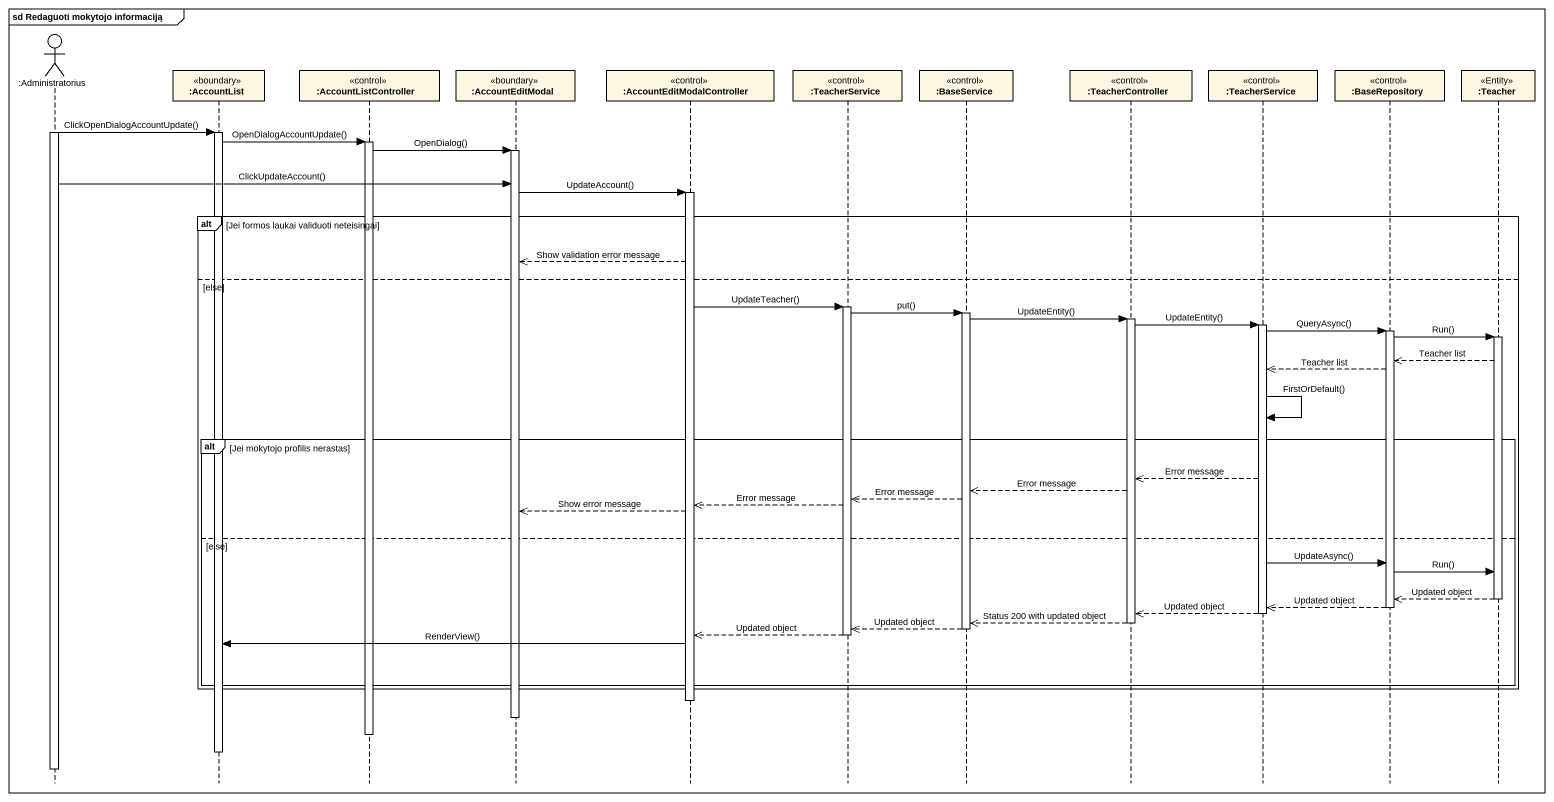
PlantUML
@startuml
mainframe sd Redaguoti mokytojo informaciją
hide footbox
actor ":Administratorius" as Administratorius
participant ":AccountList" as AccountList <<boundary>>
participant ":AccountListController" as AccountListController <<control>>
participant ":AccountEditModal" as AccountEditModal <<boundary>>
participant ":AccountEditModalController" as AccountEditModalController <<control>>
participant ":TeacherService" as TeacherService <<control>>
participant ":BaseService" as BaseService <<control>>
participant ":TeacherController" as TeacherController <<control>>
participant ":TeacherService" as TeacherService_2 <<control>>
participant ":BaseRepository" as BaseRepository <<control>>
participant ":Teacher" as Teacher <<Entity>>

activate Administratorius
Administratorius -> AccountList : ClickOpenDialogAccountUpdate()
activate AccountList
AccountList -> AccountListController : OpenDialogAccountUpdate()
activate AccountListController
AccountListController -> AccountEditModal : OpenDialog()
activate AccountEditModal
Administratorius -> AccountEditModal : ClickUpdateAccount()
AccountEditModal -> AccountEditModalController : UpdateAccount()
activate AccountEditModalController
alt Jei formos laukai validuoti neteisingai
  AccountEditModalController -->> AccountEditModal : Show validation error message
else else
  AccountEditModalController -> TeacherService : UpdateTeacher()
  activate TeacherService
  TeacherService -> BaseService : put()
  activate BaseService
  BaseService -> TeacherController : UpdateEntity()
  activate TeacherController
  TeacherController -> TeacherService_2 : UpdateEntity()
  activate TeacherService_2
  TeacherService_2 -> BaseRepository : QueryAsync()
  activate BaseRepository
  BaseRepository -> Teacher : Run()
  activate Teacher
  Teacher -->> BaseRepository : Teacher list
  BaseRepository -->> TeacherService_2 : Teacher list
  TeacherService_2 -> TeacherService_2 : FirstOrDefault()
  alt Jei mokytojo profilis nerastas
    TeacherService_2 -->> TeacherController : Error message
    TeacherController -->> BaseService : Error message
    BaseService -->> TeacherService : Error message
    TeacherService -->> AccountEditModalController : Error message
    AccountEditModalController -->> AccountEditModal : Show error message
  else else
    TeacherService_2 -> BaseRepository : UpdateAsync()
    BaseRepository -> Teacher : Run()
    Teacher -->> BaseRepository : Updated object
    deactivate Teacher
    BaseRepository -->> TeacherService_2 : Updated object
    deactivate BaseRepository
    TeacherService_2 -->> TeacherController : Updated object
    deactivate TeacherService_2
    TeacherController -->> BaseService : Status 200 with updated object
    deactivate TeacherController
    BaseService -->> TeacherService : Updated object
    deactivate BaseService
    TeacherService -->> AccountEditModalController : Updated object
    deactivate TeacherService
    AccountEditModalController -> AccountList : RenderView()
  end
end
deactivate AccountEditModalController
deactivate AccountEditModal
deactivate AccountListController
deactivate AccountList
deactivate Administratorius
@enduml
